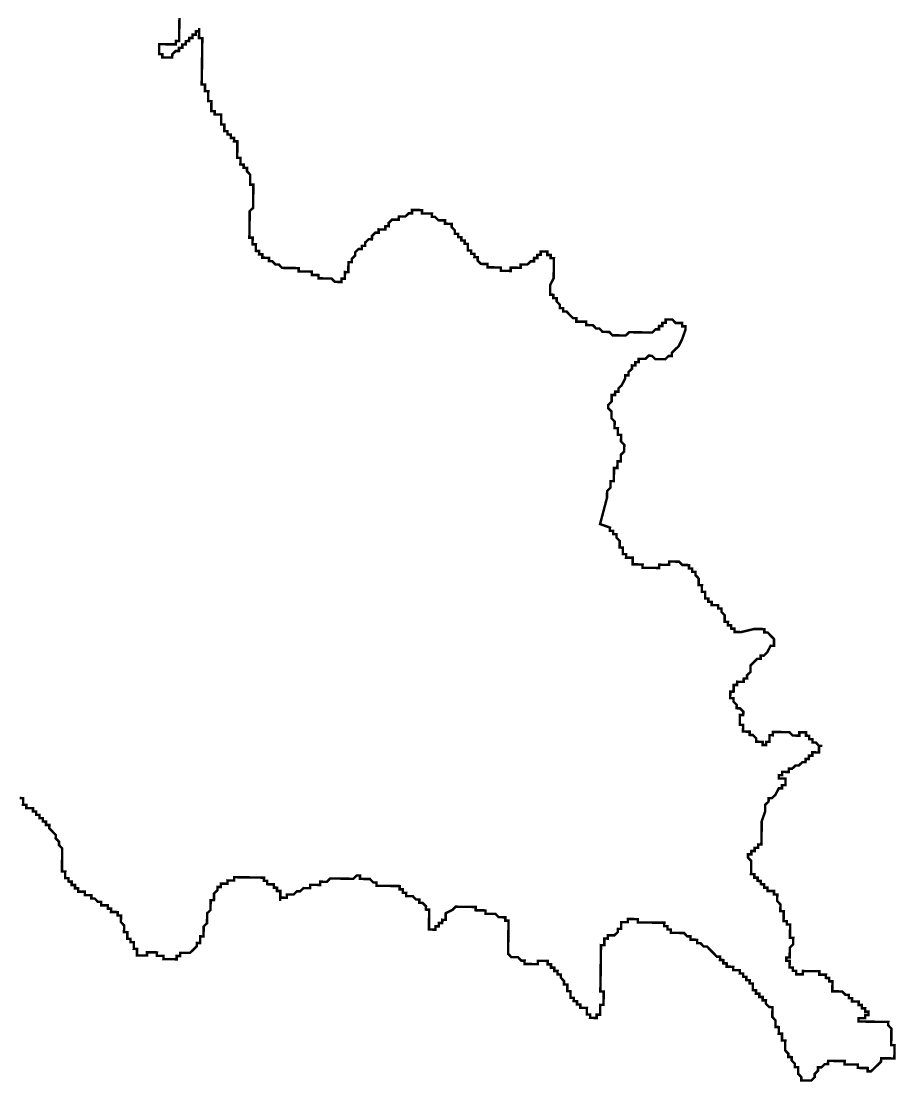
# Model space of a CAD drawing. Header units: metres. Extents: x 257673 to 289848, y 2129691 to 2228029.
# Drawn here: x 267493 to 268546, y 2167840 to 2169116 of the extents above; entities that cross this region are included whole.
import ezdxf

# ---------------------------------------------------------------- set-up
doc = ezdxf.new("R2010")
doc.units = ezdxf.units.M
doc.header["$MEASUREMENT"] = 0
doc.layers.add('HAZARDS LINE', color=1, linetype='Continuous')

msp = doc.modelspace()

# ---------------------------------------------------------------- linework, layer by layer
at = {"layer": 'HAZARDS LINE', "lineweight": 18}
msp.add_lwpolyline([(267683.6, 2169119.5, 2.98, 2.98, 0), (267683.5, 2169115.5, 2.98, 2.98, 0), (267683.5, 2169111.6, 2.98, 2.98, 0), (267683.4, 2169107.6, 2.98, 2.98, 0), (267683.3, 2169103.6, 2.98, 2.98, 0), (267683.3, 2169099.6, 2.98, 2.98, 0), (267683.2, 2169095.6, 2.98, 2.98, 0), (267683.2, 2169091.6, 2.98, 2.98, 0), (267679.2, 2169091.7, 2.98, 2.98, 0), (267679.1, 2169087.7, 2.98, 2.98, 0), (267675.2, 2169087.7, 2.98, 2.98, 0), (267671.2, 2169087.8, 2.98, 2.98, 0), (267667.2, 2169087.8, 2.98, 2.98, 0), (267663.2, 2169087.9, 2.98, 2.98, 0), (267659.2, 2169088, 2.98, 2.98, 0), (267659.2, 2169084, 2.98, 2.98, 0), (267659.1, 2169080, 2.98, 2.98, 0), (267659.1, 2169076, 2.98, 2.98, 0), (267663, 2169075.9, 2.98, 2.98, 0), (267663, 2169072, 2.98, 2.98, 0), (267667, 2169071.9, 2.98, 2.98, 0), (267671, 2169071.8, 2.98, 2.98, 0), (267674.9, 2169071.8, 2.98, 2.98, 0), (267675, 2169075.8, 2.98, 2.98, 0), (267679, 2169079.7, 2.98, 2.98, 0), (267683, 2169079.7, 2.98, 2.98, 0), (267683.1, 2169083.6, 2.98, 2.98, 0), (267687.1, 2169083.6, 2.98, 2.98, 0), (267687.1, 2169087.6, 2.98, 2.98, 0), (267691.1, 2169087.5, 2.98, 2.98, 0), (267691.2, 2169091.5, 2.98, 2.98, 0), (267695.1, 2169091.5, 2.98, 2.98, 0), (267695.2, 2169095.4, 2.98, 2.98, 0), (267699.2, 2169095.4, 2.98, 2.98, 0), (267699.2, 2169099.4, 2.98, 2.98, 0), (267703.2, 2169099.3, 2.98, 2.98, 0), (267703.3, 2169103.3, 2.98, 2.98, 0), (267707.3, 2169103.3, 2.98, 2.98, 0), (267707.3, 2169107.2, 2.98, 2.98, 0), (267707.3, 2169103.3, 2.98, 2.98, 0), (267707.2, 2169099.3, 2.98, 2.98, 0), (267707.2, 2169095.3, 2.98, 2.98, 0), (267711.1, 2169095.2, 2.98, 2.98, 0), (267711.1, 2169091.2, 2.98, 2.98, 0), (267711, 2169087.3, 2.98, 2.98, 0), (267711, 2169083.3, 2.98, 2.98, 0), (267710.9, 2169079.3, 2.98, 2.98, 0), (267710.9, 2169075.3, 2.98, 2.98, 0), (267710.8, 2169071.3, 2.98, 2.98, 0), (267710.8, 2169067.3, 2.98, 2.98, 0), (267710.7, 2169063.3, 2.98, 2.98, 0), (267710.7, 2169059.4, 2.98, 2.98, 0), (267710.6, 2169055.4, 2.98, 2.98, 0), (267710.6, 2169051.4, 2.98, 2.98, 0), (267710.5, 2169047.4, 2.98, 2.98, 0), (267710.4, 2169043.4, 2.98, 2.98, 0), (267710.4, 2169039.4, 2.98, 2.98, 0), (267714.4, 2169039.4, 2.98, 2.98, 0), (267714.3, 2169035.4, 2.98, 2.98, 0), (267714.3, 2169031.4, 2.98, 2.98, 0), (267718.3, 2169031.3, 2.98, 2.98, 0), (267718.2, 2169027.3, 2.98, 2.98, 0), (267718.1, 2169023.4, 2.98, 2.98, 0), (267718.1, 2169019.4, 2.98, 2.98, 0), (267722.1, 2169019.3, 2.98, 2.98, 0), (267722, 2169015.3, 2.98, 2.98, 0), (267722, 2169011.3, 2.98, 2.98, 0), (267721.9, 2169007.4, 2.98, 2.98, 0), (267725.9, 2169007.3, 2.98, 2.98, 0), (267725.9, 2169003.3, 2.98, 2.98, 0), (267729.8, 2169003.3, 2.98, 2.98, 0), (267733.8, 2169003.2, 2.98, 2.98, 0), (267733.8, 2168999.2, 2.98, 2.98, 0), (267733.7, 2168995.2, 2.98, 2.98, 0), (267733.7, 2168991.3, 2.98, 2.98, 0), (267737.7, 2168991.2, 2.98, 2.98, 0), (267737.6, 2168987.2, 2.98, 2.98, 0), (267737.5, 2168983.2, 2.98, 2.98, 0), (267741.5, 2168983.2, 2.98, 2.98, 0), (267741.5, 2168979.2, 2.98, 2.98, 0), (267745.5, 2168979.1, 2.98, 2.98, 0), (267745.4, 2168975.1, 2.98, 2.98, 0), (267749.4, 2168975.1, 2.98, 2.98, 0), (267749.3, 2168971.1, 2.98, 2.98, 0), (267753.3, 2168971.1, 2.98, 2.98, 0), (267753.3, 2168967.1, 2.98, 2.98, 0), (267753.2, 2168963.1, 2.98, 2.98, 0), (267753.2, 2168959.1, 2.98, 2.98, 0), (267753.1, 2168955.1, 2.98, 2.98, 0), (267753.1, 2168951.1, 2.98, 2.98, 0), (267757, 2168951.1, 2.98, 2.98, 0), (267757, 2168947.1, 2.98, 2.98, 0), (267756.9, 2168943.1, 2.98, 2.98, 0), (267760.9, 2168943, 2.98, 2.98, 0), (267760.9, 2168939.1, 2.98, 2.98, 0), (267764.9, 2168939, 2.98, 2.98, 0), (267764.8, 2168935, 2.98, 2.98, 0), (267768.7, 2168931, 2.98, 2.98, 0), (267768.7, 2168927, 2.98, 2.98, 0), (267768.6, 2168923, 2.98, 2.98, 0), (267768.6, 2168919, 2.98, 2.98, 0), (267772.6, 2168919, 2.98, 2.98, 0), (267772.5, 2168915, 2.98, 2.98, 0), (267772.5, 2168911, 2.98, 2.98, 0), (267772.4, 2168907, 2.98, 2.98, 0), (267772.3, 2168899, 2.98, 2.98, 0), (267772.2, 2168895, 2.98, 2.98, 0), (267772.2, 2168891, 2.98, 2.98, 0), (267768.1, 2168887.1, 2.98, 2.98, 0), (267768.1, 2168883.1, 2.98, 2.98, 0), (267768, 2168879.1, 2.98, 2.98, 0), (267768, 2168875.2, 2.98, 2.98, 0), (267767.9, 2168871.2, 2.98, 2.98, 0), (267767.9, 2168867.2, 2.98, 2.98, 0), (267767.8, 2168863.2, 2.98, 2.98, 0), (267767.8, 2168859.2, 2.98, 2.98, 0), (267767.7, 2168855.2, 2.98, 2.98, 0), (267771.7, 2168855.2, 2.98, 2.98, 0), (267771.6, 2168851.2, 2.98, 2.98, 0), (267771.6, 2168847.2, 2.98, 2.98, 0), (267775.6, 2168847.1, 2.98, 2.98, 0), (267775.5, 2168843.2, 2.98, 2.98, 0), (267775.5, 2168839.2, 2.98, 2.98, 0), (267779.5, 2168839.1, 2.98, 2.98, 0), (267779.4, 2168835.1, 2.98, 2.98, 0), (267783.4, 2168835.1, 2.98, 2.98, 0), (267783.3, 2168831.1, 2.98, 2.98, 0), (267787.3, 2168831, 2.98, 2.98, 0), (267791.3, 2168831, 2.98, 2.98, 0), (267791.3, 2168827, 2.98, 2.98, 0), (267795.2, 2168826.9, 2.98, 2.98, 0), (267799.2, 2168822.9, 2.98, 2.98, 0), (267803.2, 2168822.8, 2.98, 2.98, 0), (267807.1, 2168818.8, 2.98, 2.98, 0), (267811.1, 2168818.7, 2.98, 2.98, 0), (267815.1, 2168818.7, 2.98, 2.98, 0), (267819.1, 2168818.6, 2.98, 2.98, 0), (267823, 2168818.6, 2.98, 2.98, 0), (267827, 2168818.5, 2.98, 2.98, 0), (267827, 2168814.5, 2.98, 2.98, 0), (267831, 2168814.5, 2.98, 2.98, 0), (267834.9, 2168814.4, 2.98, 2.98, 0), (267838.9, 2168814.4, 2.98, 2.98, 0), (267842.9, 2168814.3, 2.98, 2.98, 0), (267842.9, 2168810.3, 2.98, 2.98, 0), (267846.9, 2168810.3, 2.98, 2.98, 0), (267850.8, 2168810.2, 2.98, 2.98, 0), (267850.8, 2168806.3, 2.98, 2.98, 0), (267854.8, 2168806.2, 2.98, 2.98, 0), (267858.8, 2168806.1, 2.98, 2.98, 0), (267862.7, 2168806.1, 2.98, 2.98, 0), (267866.7, 2168806, 2.98, 2.98, 0), (267870.7, 2168802, 2.98, 2.98, 0), (267874.6, 2168801.9, 2.98, 2.98, 0), (267878.6, 2168801.9, 2.98, 2.98, 0), (267878.7, 2168805.9, 2.98, 2.98, 0), (267882.7, 2168805.8, 2.98, 2.98, 0), (267882.7, 2168809.8, 2.98, 2.98, 0), (267882.8, 2168813.8, 2.98, 2.98, 0), (267886.8, 2168813.7, 2.98, 2.98, 0), (267886.8, 2168817.7, 2.98, 2.98, 0), (267886.9, 2168821.7, 2.98, 2.98, 0), (267886.9, 2168825.7, 2.98, 2.98, 0), (267890.9, 2168825.7, 2.98, 2.98, 0), (267891, 2168829.6, 2.98, 2.98, 0), (267895, 2168833.6, 2.98, 2.98, 0), (267895.1, 2168837.6, 2.98, 2.98, 0), (267899.1, 2168841.5, 2.98, 2.98, 0), (267903.1, 2168841.4, 2.98, 2.98, 0), (267903.1, 2168845.4, 2.98, 2.98, 0), (267907.1, 2168845.4, 2.98, 2.98, 0), (267907.2, 2168849.4, 2.98, 2.98, 0), (267911.2, 2168853.3, 2.98, 2.98, 0), (267915.2, 2168853.2, 2.98, 2.98, 0), (267915.3, 2168857.2, 2.98, 2.98, 0), (267919.3, 2168861.2, 2.98, 2.98, 0), (267923.3, 2168861.1, 2.98, 2.98, 0), (267923.3, 2168865.1, 2.98, 2.98, 0), (267927.3, 2168865, 2.98, 2.98, 0), (267931.3, 2168865, 2.98, 2.98, 0), (267931.4, 2168869, 2.98, 2.98, 0), (267935.3, 2168868.9, 2.98, 2.98, 0), (267935.4, 2168872.9, 2.98, 2.98, 0), (267939.4, 2168876.8, 2.98, 2.98, 0), (267943.4, 2168876.8, 2.98, 2.98, 0), (267947.4, 2168876.7, 2.98, 2.98, 0), (267947.5, 2168880.7, 2.98, 2.98, 0), (267951.5, 2168880.7, 2.98, 2.98, 0), (267955.4, 2168880.6, 2.98, 2.98, 0), (267959.5, 2168884.5, 2.98, 2.98, 0), (267963.5, 2168884.5, 2.98, 2.98, 0), (267963.5, 2168888.5, 2.98, 2.98, 0), (267967.5, 2168888.4, 2.98, 2.98, 0), (267971.5, 2168888.4, 2.98, 2.98, 0), (267975.5, 2168888.3, 2.98, 2.98, 0), (267975.4, 2168884.3, 2.98, 2.98, 0), (267979.4, 2168884.3, 2.98, 2.98, 0), (267983.4, 2168884.2, 2.98, 2.98, 0), (267987.4, 2168884.2, 2.98, 2.98, 0), (267987.3, 2168880.2, 2.98, 2.98, 0), (267991.3, 2168880.1, 2.98, 2.98, 0), (267995.2, 2168876.1, 2.98, 2.98, 0), (267999.2, 2168876, 2.98, 2.98, 0), (268003.2, 2168876, 2.98, 2.98, 0), (268003.2, 2168872, 2.98, 2.98, 0), (268007.2, 2168871.9, 2.98, 2.98, 0), (268011.1, 2168871.9, 2.98, 2.98, 0), (268011.1, 2168867.9, 2.98, 2.98, 0), (268015, 2168863.9, 2.98, 2.98, 0), (268015, 2168859.9, 2.98, 2.98, 0), (268019, 2168859.8, 2.98, 2.98, 0), (268018.9, 2168855.8, 2.98, 2.98, 0), (268022.9, 2168855.8, 2.98, 2.98, 0), (268022.8, 2168851.8, 2.98, 2.98, 0), (268026.8, 2168851.7, 2.98, 2.98, 0), (268026.8, 2168847.7, 2.98, 2.98, 0), (268030.7, 2168847.7, 2.98, 2.98, 0), (268030.7, 2168843.7, 2.98, 2.98, 0), (268030.6, 2168839.7, 2.98, 2.98, 0), (268034.6, 2168839.7, 2.98, 2.98, 0), (268034.6, 2168835.7, 2.98, 2.98, 0), (268038.6, 2168835.6, 2.98, 2.98, 0), (268038.5, 2168831.6, 2.98, 2.98, 0), (268042.5, 2168831.6, 2.98, 2.98, 0), (268042.4, 2168827.6, 2.98, 2.98, 0), (268046.4, 2168823.6, 2.98, 2.98, 0), (268050.4, 2168823.5, 2.98, 2.98, 0), (268054.3, 2168823.5, 2.98, 2.98, 0), (268054.3, 2168819.5, 2.98, 2.98, 0), (268058.3, 2168819.4, 2.98, 2.98, 0), (268062.3, 2168819.4, 2.98, 2.98, 0), (268066.2, 2168819.3, 2.98, 2.98, 0), (268070.2, 2168819.3, 2.98, 2.98, 0), (268070.2, 2168815.3, 2.98, 2.98, 0), (268074.2, 2168815.2, 2.98, 2.98, 0), (268078.2, 2168815.2, 2.98, 2.98, 0), (268082.1, 2168815.1, 2.98, 2.98, 0), (268082.2, 2168819.1, 2.98, 2.98, 0), (268086.2, 2168819, 2.98, 2.98, 0), (268090.2, 2168819, 2.98, 2.98, 0), (268094.2, 2168818.9, 2.98, 2.98, 0), (268094.2, 2168822.9, 2.98, 2.98, 0), (268098.2, 2168822.9, 2.98, 2.98, 0), (268102.2, 2168822.8, 2.98, 2.98, 0), (268106.2, 2168826.7, 2.98, 2.98, 0), (268110.2, 2168826.7, 2.98, 2.98, 0), (268110.3, 2168830.7, 2.98, 2.98, 0), (268114.2, 2168830.6, 2.98, 2.98, 0), (268114.3, 2168834.6, 2.98, 2.98, 0), (268118.3, 2168834.6, 2.98, 2.98, 0), (268118.3, 2168838.5, 2.98, 2.98, 0), (268122.3, 2168838.5, 2.98, 2.98, 0), (268126.3, 2168838.4, 2.98, 2.98, 0), (268126.3, 2168834.4, 2.98, 2.98, 0), (268130.2, 2168834.4, 2.98, 2.98, 0), (268130.2, 2168830.4, 2.98, 2.98, 0), (268134.2, 2168830.4, 2.98, 2.98, 0), (268134.1, 2168826.4, 2.98, 2.98, 0), (268134.1, 2168822.4, 2.98, 2.98, 0), (268134, 2168818.4, 2.98, 2.98, 0), (268134, 2168814.4, 2.98, 2.98, 0), (268133.9, 2168810.4, 2.98, 2.98, 0), (268133.9, 2168806.4, 2.98, 2.98, 0), (268129.8, 2168798.5, 2.98, 2.98, 0), (268129.7, 2168794.5, 2.98, 2.98, 0), (268129.7, 2168790.5, 2.98, 2.98, 0), (268129.6, 2168786.6, 2.98, 2.98, 0), (268133.6, 2168786.5, 2.98, 2.98, 0), (268133.5, 2168782.5, 2.98, 2.98, 0), (268137.5, 2168782.5, 2.98, 2.98, 0), (268137.5, 2168778.5, 2.98, 2.98, 0), (268141.4, 2168774.4, 2.98, 2.98, 0), (268141.3, 2168770.4, 2.98, 2.98, 0), (268145.3, 2168770.4, 2.98, 2.98, 0), (268145.3, 2168766.4, 2.98, 2.98, 0), (268149.3, 2168766.4, 2.98, 2.98, 0), (268153.2, 2168762.3, 2.98, 2.98, 0), (268157.1, 2168758.3, 2.98, 2.98, 0), (268161.1, 2168758.2, 2.98, 2.98, 0), (268161.1, 2168754.2, 2.98, 2.98, 0), (268165, 2168754.2, 2.98, 2.98, 0), (268169, 2168754.1, 2.98, 2.98, 0), (268173, 2168754.1, 2.98, 2.98, 0), (268173, 2168750.1, 2.98, 2.98, 0), (268177, 2168750, 2.98, 2.98, 0), (268180.9, 2168750, 2.98, 2.98, 0), (268184.9, 2168745.9, 2.98, 2.98, 0), (268188.9, 2168745.9, 2.98, 2.98, 0), (268192.8, 2168741.8, 2.98, 2.98, 0), (268196.8, 2168741.8, 2.98, 2.98, 0), (268200.8, 2168741.7, 2.98, 2.98, 0), (268204.7, 2168737.7, 2.98, 2.98, 0), (268208.7, 2168737.6, 2.98, 2.98, 0), (268212.7, 2168737.6, 2.98, 2.98, 0), (268216.7, 2168737.5, 2.98, 2.98, 0), (268220.6, 2168737.5, 2.98, 2.98, 0), (268224.7, 2168741.4, 2.98, 2.98, 0), (268228.7, 2168741.4, 2.98, 2.98, 0), (268232.6, 2168741.3, 2.98, 2.98, 0), (268236.6, 2168741.3, 2.98, 2.98, 0), (268240.6, 2168741.2, 2.98, 2.98, 0), (268244.6, 2168741.1, 2.98, 2.98, 0), (268248.6, 2168741.1, 2.98, 2.98, 0), (268252.6, 2168741, 2.98, 2.98, 0), (268256.6, 2168745, 2.98, 2.98, 0), (268260.6, 2168744.9, 2.98, 2.98, 0), (268260.7, 2168748.9, 2.98, 2.98, 0), (268264.6, 2168748.9, 2.98, 2.98, 0), (268264.7, 2168752.8, 2.98, 2.98, 0), (268268.7, 2168752.8, 2.98, 2.98, 0), (268268.7, 2168756.8, 2.98, 2.98, 0), (268272.7, 2168756.7, 2.98, 2.98, 0), (268276.7, 2168756.7, 2.98, 2.98, 0), (268280.6, 2168752.6, 2.98, 2.98, 0), (268284.6, 2168752.6, 2.98, 2.98, 0), (268288.6, 2168752.5, 2.98, 2.98, 0), (268288.6, 2168748.5, 2.98, 2.98, 0), (268292.5, 2168748.5, 2.98, 2.98, 0), (268292.5, 2168744.5, 2.98, 2.98, 0), (268288.3, 2168732.6, 2.98, 2.98, 0), (268284.3, 2168724.7, 2.98, 2.98, 0), (268280.2, 2168720.7, 2.98, 2.98, 0), (268276.2, 2168716.8, 2.98, 2.98, 0), (268276.1, 2168712.8, 2.98, 2.98, 0), (268272.1, 2168712.9, 2.98, 2.98, 0), (268268.1, 2168708.9, 2.98, 2.98, 0), (268264.1, 2168709, 2.98, 2.98, 0), (268260.1, 2168709, 2.98, 2.98, 0), (268256.1, 2168709.1, 2.98, 2.98, 0), (268252.2, 2168713.1, 2.98, 2.98, 0), (268248.2, 2168713.2, 2.98, 2.98, 0), (268244.2, 2168709.3, 2.98, 2.98, 0), (268240.2, 2168709.3, 2.98, 2.98, 0), (268236.2, 2168709.4, 2.98, 2.98, 0), (268236.2, 2168705.4, 2.98, 2.98, 0), (268232.2, 2168705.4, 2.98, 2.98, 0), (268232.1, 2168701.4, 2.98, 2.98, 0), (268228.1, 2168701.5, 2.98, 2.98, 0), (268228.1, 2168697.5, 2.98, 2.98, 0), (268224, 2168693.6, 2.98, 2.98, 0), (268224, 2168689.6, 2.98, 2.98, 0), (268220, 2168689.6, 2.98, 2.98, 0), (268219.9, 2168685.7, 2.98, 2.98, 0), (268215.8, 2168677.7, 2.98, 2.98, 0), (268211.8, 2168673.8, 2.98, 2.98, 0), (268211.8, 2168669.8, 2.98, 2.98, 0), (268207.8, 2168669.9, 2.98, 2.98, 0), (268207.7, 2168665.9, 2.98, 2.98, 0), (268203.7, 2168665.9, 2.98, 2.98, 0), (268203.7, 2168661.9, 2.98, 2.98, 0), (268203.6, 2168658, 2.98, 2.98, 0), (268199.6, 2168654, 2.98, 2.98, 0), (268199.5, 2168650, 2.98, 2.98, 0), (268203.5, 2168646, 2.98, 2.98, 0), (268203.4, 2168642, 2.98, 2.98, 0), (268203.4, 2168638, 2.98, 2.98, 0), (268207.3, 2168634, 2.98, 2.98, 0), (268207.2, 2168630, 2.98, 2.98, 0), (268207.2, 2168626, 2.98, 2.98, 0), (268211.2, 2168626, 2.98, 2.98, 0), (268211.1, 2168622, 2.98, 2.98, 0), (268211.1, 2168618, 2.98, 2.98, 0), (268215, 2168617.9, 2.98, 2.98, 0), (268215, 2168613.9, 2.98, 2.98, 0), (268214.9, 2168610, 2.98, 2.98, 0), (268218.9, 2168605.9, 2.98, 2.98, 0), (268218.8, 2168601.9, 2.98, 2.98, 0), (268218.8, 2168597.9, 2.98, 2.98, 0), (268214.7, 2168594, 2.98, 2.98, 0), (268214.7, 2168590, 2.98, 2.98, 0), (268214.6, 2168586, 2.98, 2.98, 0), (268210.6, 2168586.1, 2.98, 2.98, 0), (268210.6, 2168582.1, 2.98, 2.98, 0), (268210.5, 2168578.1, 2.98, 2.98, 0), (268206.5, 2168578.2, 2.98, 2.98, 0), (268206.5, 2168574.2, 2.98, 2.98, 0), (268206.4, 2168570.2, 2.98, 2.98, 0), (268206.3, 2168562.2, 2.98, 2.98, 0), (268202.3, 2168562.3, 2.98, 2.98, 0), (268202.3, 2168558.3, 2.98, 2.98, 0), (268202.2, 2168554.3, 2.98, 2.98, 0), (268198.2, 2168550.4, 2.98, 2.98, 0), (268198.1, 2168546.4, 2.98, 2.98, 0), (268198.1, 2168542.4, 2.98, 2.98, 0), (268189.7, 2168510.6, 2.98, 2.98, 0), (268201.6, 2168506.5, 2.98, 2.98, 0), (268201.5, 2168502.5, 2.98, 2.98, 0), (268205.5, 2168502.4, 2.98, 2.98, 0), (268205.5, 2168498.4, 2.98, 2.98, 0), (268209.4, 2168498.4, 2.98, 2.98, 0), (268209.4, 2168494.4, 2.98, 2.98, 0), (268213.3, 2168490.4, 2.98, 2.98, 0), (268213.3, 2168486.4, 2.98, 2.98, 0), (268213.2, 2168482.4, 2.98, 2.98, 0), (268217.2, 2168482.3, 2.98, 2.98, 0), (268217.2, 2168478.3, 2.98, 2.98, 0), (268217.1, 2168474.4, 2.98, 2.98, 0), (268221.1, 2168474.3, 2.98, 2.98, 0), (268221, 2168470.3, 2.98, 2.98, 0), (268225, 2168470.3, 2.98, 2.98, 0), (268229, 2168470.2, 2.98, 2.98, 0), (268229, 2168466.2, 2.98, 2.98, 0), (268228.9, 2168462.2, 2.98, 2.98, 0), (268232.9, 2168462.2, 2.98, 2.98, 0), (268236.9, 2168462.1, 2.98, 2.98, 0), (268240.9, 2168462.1, 2.98, 2.98, 0), (268240.8, 2168458.1, 2.98, 2.98, 0), (268244.8, 2168458, 2.98, 2.98, 0), (268248.8, 2168458, 2.98, 2.98, 0), (268256.7, 2168457.9, 2.98, 2.98, 0), (268260.7, 2168457.8, 2.98, 2.98, 0), (268260.8, 2168461.8, 2.98, 2.98, 0), (268264.8, 2168461.7, 2.98, 2.98, 0), (268268.8, 2168461.7, 2.98, 2.98, 0), (268272.7, 2168461.6, 2.98, 2.98, 0), (268272.8, 2168465.6, 2.98, 2.98, 0), (268276.8, 2168465.6, 2.98, 2.98, 0), (268280.8, 2168465.5, 2.98, 2.98, 0), (268284.8, 2168465.5, 2.98, 2.98, 0), (268288.7, 2168461.4, 2.98, 2.98, 0), (268292.7, 2168461.4, 2.98, 2.98, 0), (268296.7, 2168461.3, 2.98, 2.98, 0), (268296.6, 2168457.3, 2.98, 2.98, 0), (268300.6, 2168457.3, 2.98, 2.98, 0), (268300.5, 2168453.3, 2.98, 2.98, 0), (268304.5, 2168453.2, 2.98, 2.98, 0), (268304.5, 2168449.3, 2.98, 2.98, 0), (268308.4, 2168445.2, 2.98, 2.98, 0), (268308.4, 2168441.2, 2.98, 2.98, 0), (268308.3, 2168437.2, 2.98, 2.98, 0), (268312.3, 2168437.2, 2.98, 2.98, 0), (268312.2, 2168433.2, 2.98, 2.98, 0), (268312.2, 2168429.2, 2.98, 2.98, 0), (268316.2, 2168429.2, 2.98, 2.98, 0), (268316.1, 2168425.2, 2.98, 2.98, 0), (268316.1, 2168421.2, 2.98, 2.98, 0), (268320, 2168421.1, 2.98, 2.98, 0), (268320, 2168417.1, 2.98, 2.98, 0), (268324, 2168417.1, 2.98, 2.98, 0), (268323.9, 2168413.1, 2.98, 2.98, 0), (268327.9, 2168413, 2.98, 2.98, 0), (268331.9, 2168413, 2.98, 2.98, 0), (268331.8, 2168409, 2.98, 2.98, 0), (268335.8, 2168409, 2.98, 2.98, 0), (268335.8, 2168405, 2.98, 2.98, 0), (268339.7, 2168400.9, 2.98, 2.98, 0), (268339.7, 2168396.9, 2.98, 2.98, 0), (268339.6, 2168393, 2.98, 2.98, 0), (268343.6, 2168392.9, 2.98, 2.98, 0), (268343.5, 2168388.9, 2.98, 2.98, 0), (268347.5, 2168388.9, 2.98, 2.98, 0), (268347.5, 2168384.9, 2.98, 2.98, 0), (268351.4, 2168384.8, 2.98, 2.98, 0), (268351.4, 2168380.8, 2.98, 2.98, 0), (268355.4, 2168380.8, 2.98, 2.98, 0), (268359.4, 2168380.7, 2.98, 2.98, 0), (268375.4, 2168384.5, 2.98, 2.98, 0), (268383.3, 2168384.4, 2.98, 2.98, 0), (268387.3, 2168384.3, 2.98, 2.98, 0), (268387.3, 2168380.4, 2.98, 2.98, 0), (268391.3, 2168380.3, 2.98, 2.98, 0), (268399.1, 2168372.2, 2.98, 2.98, 0), (268399, 2168364.2, 2.98, 2.98, 0), (268395, 2168364.3, 2.98, 2.98, 0), (268390.9, 2168356.4, 2.98, 2.98, 0), (268386.9, 2168352.4, 2.98, 2.98, 0), (268382.9, 2168352.5, 2.98, 2.98, 0), (268382.9, 2168348.5, 2.98, 2.98, 0), (268378.9, 2168348.6, 2.98, 2.98, 0), (268374.8, 2168344.6, 2.98, 2.98, 0), (268370.8, 2168340.7, 2.98, 2.98, 0), (268370.7, 2168336.7, 2.98, 2.98, 0), (268370.7, 2168332.7, 2.98, 2.98, 0), (268366.6, 2168328.8, 2.98, 2.98, 0), (268366.6, 2168324.8, 2.98, 2.98, 0), (268362.6, 2168324.9, 2.98, 2.98, 0), (268362.5, 2168320.9, 2.98, 2.98, 0), (268358.6, 2168320.9, 2.98, 2.98, 0), (268354.6, 2168321, 2.98, 2.98, 0), (268354.5, 2168317, 2.98, 2.98, 0), (268350.5, 2168317, 2.98, 2.98, 0), (268350.5, 2168313.1, 2.98, 2.98, 0), (268350.4, 2168309.1, 2.98, 2.98, 0), (268346.4, 2168309.1, 2.98, 2.98, 0), (268346.4, 2168305.1, 2.98, 2.98, 0), (268346.3, 2168301.2, 2.98, 2.98, 0), (268350.3, 2168301.1, 2.98, 2.98, 0), (268350.3, 2168297.1, 2.98, 2.98, 0), (268354.2, 2168293.1, 2.98, 2.98, 0), (268354.1, 2168289.1, 2.98, 2.98, 0), (268358.1, 2168289, 2.98, 2.98, 0), (268362.1, 2168285, 2.98, 2.98, 0), (268362, 2168281, 2.98, 2.98, 0), (268358, 2168281.1, 2.98, 2.98, 0), (268358, 2168277.1, 2.98, 2.98, 0), (268357.9, 2168273.1, 2.98, 2.98, 0), (268357.9, 2168269.1, 2.98, 2.98, 0), (268361.9, 2168269, 2.98, 2.98, 0), (268361.8, 2168265.1, 2.98, 2.98, 0), (268361.7, 2168261.1, 2.98, 2.98, 0), (268365.7, 2168261, 2.98, 2.98, 0), (268369.7, 2168261, 2.98, 2.98, 0), (268369.7, 2168257, 2.98, 2.98, 0), (268373.6, 2168256.9, 2.98, 2.98, 0), (268377.6, 2168252.9, 2.98, 2.98, 0), (268377.5, 2168248.9, 2.98, 2.98, 0), (268381.5, 2168248.8, 2.98, 2.98, 0), (268385.5, 2168248.8, 2.98, 2.98, 0), (268385.4, 2168244.8, 2.98, 2.98, 0), (268389.4, 2168244.7, 2.98, 2.98, 0), (268389.5, 2168248.7, 2.98, 2.98, 0), (268393.5, 2168248.7, 2.98, 2.98, 0), (268393.5, 2168252.7, 2.98, 2.98, 0), (268393.6, 2168256.7, 2.98, 2.98, 0), (268397.6, 2168256.6, 2.98, 2.98, 0), (268397.6, 2168260.6, 2.98, 2.98, 0), (268401.6, 2168260.5, 2.98, 2.98, 0), (268405.6, 2168260.5, 2.98, 2.98, 0), (268409.6, 2168260.4, 2.98, 2.98, 0), (268413.6, 2168260.4, 2.98, 2.98, 0), (268417.6, 2168260.3, 2.98, 2.98, 0), (268421.5, 2168256.3, 2.98, 2.98, 0), (268425.5, 2168256.2, 2.98, 2.98, 0), (268429.5, 2168256.2, 2.98, 2.98, 0), (268429.5, 2168260.2, 2.98, 2.98, 0), (268433.5, 2168260.1, 2.98, 2.98, 0), (268437.5, 2168260.1, 2.98, 2.98, 0), (268437.4, 2168256.1, 2.98, 2.98, 0), (268441.4, 2168256, 2.98, 2.98, 0), (268441.4, 2168252, 2.98, 2.98, 0), (268445.3, 2168252, 2.98, 2.98, 0), (268445.3, 2168248, 2.98, 2.98, 0), (268449.3, 2168247.9, 2.98, 2.98, 0), (268453.2, 2168243.9, 2.98, 2.98, 0), (268457.2, 2168243.8, 2.98, 2.98, 0), (268453.2, 2168243.9, 2.98, 2.98, 0), (268453.2, 2168239.9, 2.98, 2.98, 0), (268453.1, 2168235.9, 2.98, 2.98, 0), (268449.1, 2168236, 2.98, 2.98, 0), (268445.1, 2168236, 2.98, 2.98, 0), (268445.1, 2168232, 2.98, 2.98, 0), (268441.1, 2168232.1, 2.98, 2.98, 0), (268441, 2168228.1, 2.98, 2.98, 0), (268437.1, 2168228.2, 2.98, 2.98, 0), (268437, 2168224.2, 2.98, 2.98, 0), (268433, 2168224.2, 2.98, 2.98, 0), (268429, 2168220.3, 2.98, 2.98, 0), (268425, 2168220.3, 2.98, 2.98, 0), (268420.9, 2168216.4, 2.98, 2.98, 0), (268417, 2168216.5, 2.98, 2.98, 0), (268416.9, 2168212.5, 2.98, 2.98, 0), (268412.9, 2168212.5, 2.98, 2.98, 0), (268408.9, 2168212.6, 2.98, 2.98, 0), (268408.9, 2168208.6, 2.98, 2.98, 0), (268404.9, 2168208.7, 2.98, 2.98, 0), (268404.8, 2168204.7, 2.98, 2.98, 0), (268408.8, 2168204.6, 2.98, 2.98, 0), (268412.8, 2168204.6, 2.98, 2.98, 0), (268412.8, 2168200.6, 2.98, 2.98, 0), (268412.7, 2168196.6, 2.98, 2.98, 0), (268408.7, 2168196.6, 2.98, 2.98, 0), (268408.7, 2168192.7, 2.98, 2.98, 0), (268404.7, 2168192.7, 2.98, 2.98, 0), (268400.6, 2168184.8, 2.98, 2.98, 0), (268396.5, 2168180.9, 2.98, 2.98, 0), (268392.6, 2168180.9, 2.98, 2.98, 0), (268392.5, 2168176.9, 2.98, 2.98, 0), (268388.5, 2168173, 2.98, 2.98, 0), (268388.4, 2168169, 2.98, 2.98, 0), (268388.4, 2168165, 2.98, 2.98, 0), (268384.2, 2168153.1, 2.98, 2.98, 0), (268384.1, 2168145.1, 2.98, 2.98, 0), (268384.1, 2168141.1, 2.98, 2.98, 0), (268384, 2168137.2, 2.98, 2.98, 0), (268383.9, 2168133.2, 2.98, 2.98, 0), (268383.9, 2168129.2, 2.98, 2.98, 0), (268383.8, 2168125.2, 2.98, 2.98, 0), (268379.9, 2168125.3, 2.98, 2.98, 0), (268379.8, 2168121.3, 2.98, 2.98, 0), (268375.8, 2168121.3, 2.98, 2.98, 0), (268375.8, 2168117.3, 2.98, 2.98, 0), (268371.8, 2168117.4, 2.98, 2.98, 0), (268371.7, 2168113.4, 2.98, 2.98, 0), (268367.7, 2168113.5, 2.98, 2.98, 0), (268367.7, 2168109.5, 2.98, 2.98, 0), (268371.6, 2168105.4, 2.98, 2.98, 0), (268371.6, 2168101.4, 2.98, 2.98, 0), (268371.5, 2168097.4, 2.98, 2.98, 0), (268371.5, 2168093.5, 2.98, 2.98, 0), (268371.4, 2168089.5, 2.98, 2.98, 0), (268375.4, 2168089.4, 2.98, 2.98, 0), (268375.3, 2168085.4, 2.98, 2.98, 0), (268379.3, 2168085.4, 2.98, 2.98, 0), (268379.3, 2168081.4, 2.98, 2.98, 0), (268383.2, 2168081.3, 2.98, 2.98, 0), (268383.2, 2168077.4, 2.98, 2.98, 0), (268387.2, 2168077.3, 2.98, 2.98, 0), (268387.1, 2168073.3, 2.98, 2.98, 0), (268391.1, 2168073.3, 2.98, 2.98, 0), (268391.1, 2168069.3, 2.98, 2.98, 0), (268395, 2168069.2, 2.98, 2.98, 0), (268399, 2168069.2, 2.98, 2.98, 0), (268399, 2168065.2, 2.98, 2.98, 0), (268403, 2168065.1, 2.98, 2.98, 0), (268402.9, 2168061.1, 2.98, 2.98, 0), (268402.9, 2168057.2, 2.98, 2.98, 0), (268406.8, 2168053.1, 2.98, 2.98, 0), (268406.7, 2168049.1, 2.98, 2.98, 0), (268406.7, 2168045.1, 2.98, 2.98, 0), (268410.7, 2168045.1, 2.98, 2.98, 0), (268410.6, 2168041.1, 2.98, 2.98, 0), (268410.6, 2168037.1, 2.98, 2.98, 0), (268410.5, 2168033.1, 2.98, 2.98, 0), (268414.5, 2168033.1, 2.98, 2.98, 0), (268414.4, 2168029.1, 2.98, 2.98, 0), (268418.4, 2168029, 2.98, 2.98, 0), (268418.4, 2168025, 2.98, 2.98, 0), (268418.3, 2168021.1, 2.98, 2.98, 0), (268418.3, 2168017.1, 2.98, 2.98, 0), (268418.2, 2168013.1, 2.98, 2.98, 0), (268422.2, 2168013, 2.98, 2.98, 0), (268422.1, 2168009, 2.98, 2.98, 0), (268422.1, 2168005.1, 2.98, 2.98, 0), (268418.1, 2168001.1, 2.98, 2.98, 0), (268418, 2167997.1, 2.98, 2.98, 0), (268417.9, 2167993.2, 2.98, 2.98, 0), (268417.9, 2167989.2, 2.98, 2.98, 0), (268413.9, 2167989.2, 2.98, 2.98, 0), (268413.9, 2167985.2, 2.98, 2.98, 0), (268417.8, 2167985.2, 2.98, 2.98, 0), (268417.8, 2167981.2, 2.98, 2.98, 0), (268417.7, 2167977.2, 2.98, 2.98, 0), (268421.7, 2167977.1, 2.98, 2.98, 0), (268421.7, 2167973.2, 2.98, 2.98, 0), (268425.6, 2167973.1, 2.98, 2.98, 0), (268425.6, 2167969.1, 2.98, 2.98, 0), (268429.6, 2167969.1, 2.98, 2.98, 0), (268433.6, 2167969, 2.98, 2.98, 0), (268433.6, 2167973, 2.98, 2.98, 0), (268437.6, 2167972.9, 2.98, 2.98, 0), (268441.6, 2167972.9, 2.98, 2.98, 0), (268445.6, 2167972.8, 2.98, 2.98, 0), (268449.6, 2167972.8, 2.98, 2.98, 0), (268453.6, 2167972.7, 2.98, 2.98, 0), (268453.5, 2167968.7, 2.98, 2.98, 0), (268457.5, 2167968.7, 2.98, 2.98, 0), (268461.5, 2167968.6, 2.98, 2.98, 0), (268461.4, 2167964.7, 2.98, 2.98, 0), (268465.4, 2167964.6, 2.98, 2.98, 0), (268465.4, 2167960.6, 2.98, 2.98, 0), (268469.3, 2167960.6, 2.98, 2.98, 0), (268469.3, 2167956.6, 2.98, 2.98, 0), (268469.2, 2167952.6, 2.98, 2.98, 0), (268469.2, 2167948.6, 2.98, 2.98, 0), (268473.2, 2167948.5, 2.98, 2.98, 0), (268477.1, 2167948.5, 2.98, 2.98, 0), (268481.1, 2167948.4, 2.98, 2.98, 0), (268485.1, 2167944.4, 2.98, 2.98, 0), (268489.1, 2167944.3, 2.98, 2.98, 0), (268489, 2167940.4, 2.98, 2.98, 0), (268493, 2167940.3, 2.98, 2.98, 0), (268492.9, 2167936.3, 2.98, 2.98, 0), (268496.9, 2167936.3, 2.98, 2.98, 0), (268500.9, 2167936.2, 2.98, 2.98, 0), (268500.9, 2167932.2, 2.98, 2.98, 0), (268504.8, 2167932.2, 2.98, 2.98, 0), (268504.8, 2167928.2, 2.98, 2.98, 0), (268508.8, 2167928.1, 2.98, 2.98, 0), (268508.7, 2167924.1, 2.98, 2.98, 0), (268512.7, 2167924.1, 2.98, 2.98, 0), (268512.6, 2167920.1, 2.98, 2.98, 0), (268508.7, 2167920.2, 2.98, 2.98, 0), (268508.6, 2167916.2, 2.98, 2.98, 0), (268504.6, 2167916.2, 2.98, 2.98, 0), (268500.6, 2167916.3, 2.98, 2.98, 0), (268500.6, 2167912.3, 2.98, 2.98, 0), (268504.6, 2167912.2, 2.98, 2.98, 0), (268508.6, 2167912.2, 2.98, 2.98, 0), (268512.5, 2167912.1, 2.98, 2.98, 0), (268516.5, 2167912.1, 2.98, 2.98, 0), (268520.5, 2167912, 2.98, 2.98, 0), (268524.5, 2167912, 2.98, 2.98, 0), (268528.5, 2167911.9, 2.98, 2.98, 0), (268532.5, 2167911.9, 2.98, 2.98, 0), (268536.5, 2167911.8, 2.98, 2.98, 0), (268536.4, 2167907.8, 2.98, 2.98, 0), (268540.3, 2167903.8, 2.98, 2.98, 0), (268540.2, 2167895.8, 2.98, 2.98, 0), (268540.1, 2167887.8, 2.98, 2.98, 0), (268540.1, 2167883.8, 2.98, 2.98, 0), (268544.1, 2167883.8, 2.98, 2.98, 0), (268544, 2167879.8, 2.98, 2.98, 0), (268543.9, 2167875.8, 2.98, 2.98, 0), (268543.9, 2167871.8, 2.98, 2.98, 0), (268543.8, 2167867.8, 2.98, 2.98, 0), (268539.9, 2167867.9, 2.98, 2.98, 0), (268535.9, 2167868, 2.98, 2.98, 0), (268531.9, 2167868, 2.98, 2.98, 0), (268527.9, 2167868.1, 2.98, 2.98, 0), (268527.8, 2167864.1, 2.98, 2.98, 0), (268523.8, 2167860.1, 2.98, 2.98, 0), (268519.8, 2167856.2, 2.98, 2.98, 0), (268515.7, 2167852.3, 2.98, 2.98, 0), (268511.7, 2167852.3, 2.98, 2.98, 0), (268511.8, 2167856.3, 2.98, 2.98, 0), (268507.8, 2167856.4, 2.98, 2.98, 0), (268503.8, 2167856.4, 2.98, 2.98, 0), (268499.8, 2167856.5, 2.98, 2.98, 0), (268499.9, 2167860.5, 2.98, 2.98, 0), (268495.9, 2167860.5, 2.98, 2.98, 0), (268491.9, 2167860.6, 2.98, 2.98, 0), (268487.9, 2167860.6, 2.98, 2.98, 0), (268483.9, 2167860.7, 2.98, 2.98, 0), (268484, 2167864.7, 2.98, 2.98, 0), (268480, 2167864.7, 2.98, 2.98, 0), (268476, 2167864.8, 2.98, 2.98, 0), (268468.1, 2167864.9, 2.98, 2.98, 0), (268464.1, 2167864.9, 2.98, 2.98, 0), (268464, 2167860.9, 2.98, 2.98, 0), (268460, 2167861, 2.98, 2.98, 0), (268456, 2167857.1, 2.98, 2.98, 0), (268452, 2167857.1, 2.98, 2.98, 0), (268451.9, 2167853.1, 2.98, 2.98, 0), (268447.9, 2167849.2, 2.98, 2.98, 0), (268447.9, 2167845.2, 2.98, 2.98, 0), (268443.8, 2167841.3, 2.98, 2.98, 0), (268439.8, 2167841.3, 2.98, 2.98, 0), (268435.8, 2167841.4, 2.98, 2.98, 0), (268431.9, 2167841.4, 2.98, 2.98, 0), (268431.9, 2167845.4, 2.98, 2.98, 0), (268428, 2167849.5, 2.98, 2.98, 0), (268428, 2167853.5, 2.98, 2.98, 0), (268428.1, 2167857.4, 2.98, 2.98, 0), (268424.1, 2167857.5, 2.98, 2.98, 0), (268424.1, 2167861.5, 2.98, 2.98, 0), (268420.2, 2167865.5, 2.98, 2.98, 0), (268420.3, 2167869.5, 2.98, 2.98, 0), (268416.3, 2167869.6, 2.98, 2.98, 0), (268416.3, 2167873.5, 2.98, 2.98, 0), (268412.4, 2167877.6, 2.98, 2.98, 0), (268412.5, 2167881.6, 2.98, 2.98, 0), (268412.5, 2167885.6, 2.98, 2.98, 0), (268412.6, 2167889.5, 2.98, 2.98, 0), (268408.6, 2167889.6, 2.98, 2.98, 0), (268408.6, 2167893.6, 2.98, 2.98, 0), (268408.7, 2167897.6, 2.98, 2.98, 0), (268404.7, 2167897.6, 2.98, 2.98, 0), (268404.8, 2167901.6, 2.98, 2.98, 0), (268404.8, 2167905.6, 2.98, 2.98, 0), (268400.8, 2167905.7, 2.98, 2.98, 0), (268400.9, 2167909.6, 2.98, 2.98, 0), (268400.9, 2167913.6, 2.98, 2.98, 0), (268397, 2167917.7, 2.98, 2.98, 0), (268397, 2167921.7, 2.98, 2.98, 0), (268397.1, 2167925.6, 2.98, 2.98, 0), (268397.2, 2167929.6, 2.98, 2.98, 0), (268393.2, 2167929.7, 2.98, 2.98, 0), (268389.2, 2167933.7, 2.98, 2.98, 0), (268389.3, 2167937.7, 2.98, 2.98, 0), (268385.3, 2167937.8, 2.98, 2.98, 0), (268385.4, 2167941.8, 2.98, 2.98, 0), (268381.4, 2167941.8, 2.98, 2.98, 0), (268381.4, 2167945.8, 2.98, 2.98, 0), (268377.4, 2167945.8, 2.98, 2.98, 0), (268377.5, 2167949.8, 2.98, 2.98, 0), (268373.5, 2167949.9, 2.98, 2.98, 0), (268373.6, 2167953.9, 2.98, 2.98, 0), (268373.6, 2167957.9, 2.98, 2.98, 0), (268369.6, 2167957.9, 2.98, 2.98, 0), (268369.7, 2167961.9, 2.98, 2.98, 0), (268365.7, 2167962, 2.98, 2.98, 0), (268365.8, 2167965.9, 2.98, 2.98, 0), (268361.8, 2167966, 2.98, 2.98, 0), (268361.8, 2167970, 2.98, 2.98, 0), (268357.8, 2167970, 2.98, 2.98, 0), (268357.9, 2167974, 2.98, 2.98, 0), (268353.9, 2167974.1, 2.98, 2.98, 0), (268349.9, 2167974.1, 2.98, 2.98, 0), (268350, 2167978.1, 2.98, 2.98, 0), (268346, 2167978.2, 2.98, 2.98, 0), (268342, 2167978.2, 2.98, 2.98, 0), (268342, 2167982.2, 2.98, 2.98, 0), (268338.1, 2167982.3, 2.98, 2.98, 0), (268338.1, 2167986.2, 2.98, 2.98, 0), (268334.1, 2167986.3, 2.98, 2.98, 0), (268334.2, 2167990.3, 2.98, 2.98, 0), (268330.2, 2167990.3, 2.98, 2.98, 0), (268326.3, 2167994.4, 2.98, 2.98, 0), (268322.3, 2167998.4, 2.98, 2.98, 0), (268318.4, 2168002.5, 2.98, 2.98, 0), (268314.4, 2168002.5, 2.98, 2.98, 0), (268310.5, 2168006.6, 2.98, 2.98, 0), (268306.5, 2168006.6, 2.98, 2.98, 0), (268306.5, 2168010.6, 2.98, 2.98, 0), (268302.6, 2168010.7, 2.98, 2.98, 0), (268298.6, 2168010.7, 2.98, 2.98, 0), (268298.6, 2168014.7, 2.98, 2.98, 0), (268294.6, 2168014.7, 2.98, 2.98, 0), (268290.7, 2168018.8, 2.98, 2.98, 0), (268286.7, 2168018.8, 2.98, 2.98, 0), (268282.7, 2168018.9, 2.98, 2.98, 0), (268278.8, 2168018.9, 2.98, 2.98, 0), (268274.8, 2168019, 2.98, 2.98, 0), (268274.8, 2168023, 2.98, 2.98, 0), (268270.8, 2168023, 2.98, 2.98, 0), (268270.9, 2168027, 2.98, 2.98, 0), (268266.9, 2168027.1, 2.98, 2.98, 0), (268267, 2168031.1, 2.98, 2.98, 0), (268263, 2168031.1, 2.98, 2.98, 0), (268259, 2168031.2, 2.98, 2.98, 0), (268255, 2168031.2, 2.98, 2.98, 0), (268251, 2168031.3, 2.98, 2.98, 0), (268247, 2168031.3, 2.98, 2.98, 0), (268243, 2168031.4, 2.98, 2.98, 0), (268239.1, 2168031.4, 2.98, 2.98, 0), (268235.1, 2168031.5, 2.98, 2.98, 0), (268235.1, 2168035.5, 2.98, 2.98, 0), (268231.1, 2168035.5, 2.98, 2.98, 0), (268227.1, 2168035.6, 2.98, 2.98, 0), (268223.2, 2168035.6, 2.98, 2.98, 0), (268223.1, 2168031.7, 2.98, 2.98, 0), (268219.1, 2168031.7, 2.98, 2.98, 0), (268215.1, 2168031.8, 2.98, 2.98, 0), (268215.1, 2168027.8, 2.98, 2.98, 0), (268215, 2168023.8, 2.98, 2.98, 0), (268211, 2168023.8, 2.98, 2.98, 0), (268211, 2168019.9, 2.98, 2.98, 0), (268206.9, 2168015.9, 2.98, 2.98, 0), (268203, 2168016, 2.98, 2.98, 0), (268199, 2168016, 2.98, 2.98, 0), (268198.9, 2168012, 2.98, 2.98, 0), (268194.9, 2168012.1, 2.98, 2.98, 0), (268194.9, 2168008.1, 2.98, 2.98, 0), (268194.8, 2168004.1, 2.98, 2.98, 0), (268190.8, 2168004.2, 2.98, 2.98, 0), (268190.8, 2168000.2, 2.98, 2.98, 0), (268190.7, 2167996.2, 2.98, 2.98, 0), (268190.7, 2167992.2, 2.98, 2.98, 0), (268190.6, 2167988.2, 2.98, 2.98, 0), (268190.6, 2167984.2, 2.98, 2.98, 0), (268190.5, 2167980.3, 2.98, 2.98, 0), (268190.5, 2167976.3, 2.98, 2.98, 0), (268190.4, 2167972.3, 2.98, 2.98, 0), (268190.4, 2167968.3, 2.98, 2.98, 0), (268190.3, 2167964.3, 2.98, 2.98, 0), (268190.3, 2167960.3, 2.98, 2.98, 0), (268190.2, 2167956.3, 2.98, 2.98, 0), (268190.1, 2167952.4, 2.98, 2.98, 0), (268190.1, 2167948.4, 2.98, 2.98, 0), (268194.1, 2167948.3, 2.98, 2.98, 0), (268194, 2167944.3, 2.98, 2.98, 0), (268194, 2167940.3, 2.98, 2.98, 0), (268193.9, 2167936.4, 2.98, 2.98, 0), (268193.9, 2167932.4, 2.98, 2.98, 0), (268189.9, 2167932.4, 2.98, 2.98, 0), (268189.8, 2167928.4, 2.98, 2.98, 0), (268189.8, 2167924.4, 2.98, 2.98, 0), (268189.7, 2167920.5, 2.98, 2.98, 0), (268185.7, 2167920.5, 2.98, 2.98, 0), (268185.7, 2167916.5, 2.98, 2.98, 0), (268181.7, 2167916.6, 2.98, 2.98, 0), (268177.7, 2167916.6, 2.98, 2.98, 0), (268177.8, 2167920.6, 2.98, 2.98, 0), (268173.8, 2167920.7, 2.98, 2.98, 0), (268173.8, 2167924.7, 2.98, 2.98, 0), (268173.9, 2167928.6, 2.98, 2.98, 0), (268169.9, 2167928.7, 2.98, 2.98, 0), (268165.9, 2167928.8, 2.98, 2.98, 0), (268166, 2167932.7, 2.98, 2.98, 0), (268162, 2167932.8, 2.98, 2.98, 0), (268162, 2167936.8, 2.98, 2.98, 0), (268158, 2167936.8, 2.98, 2.98, 0), (268158.1, 2167940.8, 2.98, 2.98, 0), (268154.1, 2167940.9, 2.98, 2.98, 0), (268154.2, 2167944.9, 2.98, 2.98, 0), (268154.2, 2167948.8, 2.98, 2.98, 0), (268150.2, 2167948.9, 2.98, 2.98, 0), (268150.3, 2167952.9, 2.98, 2.98, 0), (268150.3, 2167956.9, 2.98, 2.98, 0), (268146.4, 2167956.9, 2.98, 2.98, 0), (268146.4, 2167960.9, 2.98, 2.98, 0), (268142.5, 2167965, 2.98, 2.98, 0), (268142.5, 2167968.9, 2.98, 2.98, 0), (268138.5, 2167969, 2.98, 2.98, 0), (268138.6, 2167973, 2.98, 2.98, 0), (268134.6, 2167973, 2.98, 2.98, 0), (268134.7, 2167977, 2.98, 2.98, 0), (268130.7, 2167977.1, 2.98, 2.98, 0), (268130.7, 2167981.1, 2.98, 2.98, 0), (268126.7, 2167981.1, 2.98, 2.98, 0), (268126.8, 2167985.1, 2.98, 2.98, 0), (268122.8, 2167985.2, 2.98, 2.98, 0), (268118.8, 2167985.2, 2.98, 2.98, 0), (268114.8, 2167985.3, 2.98, 2.98, 0), (268114.8, 2167981.3, 2.98, 2.98, 0), (268110.8, 2167981.3, 2.98, 2.98, 0), (268106.8, 2167981.4, 2.98, 2.98, 0), (268102.8, 2167981.4, 2.98, 2.98, 0), (268098.8, 2167981.5, 2.98, 2.98, 0), (268098.9, 2167985.5, 2.98, 2.98, 0), (268094.9, 2167985.5, 2.98, 2.98, 0), (268091, 2167989.6, 2.98, 2.98, 0), (268087, 2167989.6, 2.98, 2.98, 0), (268083, 2167989.7, 2.98, 2.98, 0), (268079.1, 2167993.7, 2.98, 2.98, 0), (268079.1, 2167997.7, 2.98, 2.98, 0), (268079.2, 2168001.7, 2.98, 2.98, 0), (268079.2, 2168005.7, 2.98, 2.98, 0), (268079.3, 2168009.7, 2.98, 2.98, 0), (268079.3, 2168013.7, 2.98, 2.98, 0), (268079.4, 2168017.6, 2.98, 2.98, 0), (268079.4, 2168021.6, 2.98, 2.98, 0), (268079.5, 2168025.6, 2.98, 2.98, 0), (268079.6, 2168029.6, 2.98, 2.98, 0), (268079.6, 2168033.6, 2.98, 2.98, 0), (268075.6, 2168033.6, 2.98, 2.98, 0), (268075.7, 2168037.6, 2.98, 2.98, 0), (268071.7, 2168037.7, 2.98, 2.98, 0), (268067.7, 2168037.7, 2.98, 2.98, 0), (268063.8, 2168041.8, 2.98, 2.98, 0), (268059.8, 2168041.8, 2.98, 2.98, 0), (268055.8, 2168041.9, 2.98, 2.98, 0), (268051.8, 2168041.9, 2.98, 2.98, 0), (268051.9, 2168045.9, 2.98, 2.98, 0), (268047.9, 2168046, 2.98, 2.98, 0), (268043.9, 2168046, 2.98, 2.98, 0), (268039.9, 2168046.1, 2.98, 2.98, 0), (268040, 2168050.1, 2.98, 2.98, 0), (268036, 2168050.1, 2.98, 2.98, 0), (268032, 2168050.2, 2.98, 2.98, 0), (268028, 2168050.2, 2.98, 2.98, 0), (268024, 2168050.3, 2.98, 2.98, 0), (268020, 2168050.3, 2.98, 2.98, 0), (268016, 2168050.4, 2.98, 2.98, 0), (268012, 2168046.5, 2.98, 2.98, 0), (268004, 2168042.6, 2.98, 2.98, 0), (268003.9, 2168038.6, 2.98, 2.98, 0), (268003.9, 2168034.6, 2.98, 2.98, 0), (267999.9, 2168034.7, 2.98, 2.98, 0), (267999.8, 2168030.7, 2.98, 2.98, 0), (267995.8, 2168030.7, 2.98, 2.98, 0), (267995.8, 2168026.7, 2.98, 2.98, 0), (267991.8, 2168026.8, 2.98, 2.98, 0), (267991.7, 2168022.8, 2.98, 2.98, 0), (267983.8, 2168022.9, 2.98, 2.98, 0), (267983.9, 2168030.9, 2.98, 2.98, 0), (267983.9, 2168034.9, 2.98, 2.98, 0), (267984, 2168038.9, 2.98, 2.98, 0), (267984, 2168042.8, 2.98, 2.98, 0), (267984.1, 2168046.8, 2.98, 2.98, 0), (267980.1, 2168046.9, 2.98, 2.98, 0), (267980.2, 2168050.9, 2.98, 2.98, 0), (267976.2, 2168054.9, 2.98, 2.98, 0), (267972.2, 2168055, 2.98, 2.98, 0), (267972.3, 2168059, 2.98, 2.98, 0), (267968.3, 2168059, 2.98, 2.98, 0), (267964.4, 2168063, 2.98, 2.98, 0), (267960.4, 2168063.1, 2.98, 2.98, 0), (267956.4, 2168063.2, 2.98, 2.98, 0), (267956.5, 2168067.1, 2.98, 2.98, 0), (267952.5, 2168067.2, 2.98, 2.98, 0), (267952.5, 2168071.2, 2.98, 2.98, 0), (267948.5, 2168071.2, 2.98, 2.98, 0), (267948.6, 2168075.2, 2.98, 2.98, 0), (267944.6, 2168075.3, 2.98, 2.98, 0), (267940.6, 2168075.3, 2.98, 2.98, 0), (267936.6, 2168075.4, 2.98, 2.98, 0), (267928.7, 2168075.5, 2.98, 2.98, 0), (267924.7, 2168075.5, 2.98, 2.98, 0), (267920.7, 2168075.6, 2.98, 2.98, 0), (267920.7, 2168079.6, 2.98, 2.98, 0), (267916.8, 2168079.6, 2.98, 2.98, 0), (267912.8, 2168083.7, 2.98, 2.98, 0), (267908.8, 2168083.7, 2.98, 2.98, 0), (267904.9, 2168083.8, 2.98, 2.98, 0), (267900.9, 2168083.8, 2.98, 2.98, 0), (267900.9, 2168087.8, 2.98, 2.98, 0), (267896.9, 2168087.9, 2.98, 2.98, 0), (267892.9, 2168083.9, 2.98, 2.98, 0), (267888.9, 2168084, 2.98, 2.98, 0), (267884.9, 2168084.1, 2.98, 2.98, 0), (267880.9, 2168084.1, 2.98, 2.98, 0), (267877, 2168084.2, 2.98, 2.98, 0), (267873, 2168084.2, 2.98, 2.98, 0), (267869, 2168084.3, 2.98, 2.98, 0), (267865, 2168084.3, 2.98, 2.98, 0), (267861, 2168080.4, 2.98, 2.98, 0), (267857, 2168080.4, 2.98, 2.98, 0), (267853, 2168080.5, 2.98, 2.98, 0), (267852.9, 2168076.5, 2.98, 2.98, 0), (267848.9, 2168076.6, 2.98, 2.98, 0), (267845, 2168076.6, 2.98, 2.98, 0), (267841, 2168076.7, 2.98, 2.98, 0), (267840.9, 2168072.7, 2.98, 2.98, 0), (267836.9, 2168072.7, 2.98, 2.98, 0), (267832.9, 2168072.8, 2.98, 2.98, 0), (267828.9, 2168068.9, 2.98, 2.98, 0), (267824.9, 2168068.9, 2.98, 2.98, 0), (267820.9, 2168065, 2.98, 2.98, 0), (267816.9, 2168065, 2.98, 2.98, 0), (267812.9, 2168065.1, 2.98, 2.98, 0), (267812.9, 2168061.1, 2.98, 2.98, 0), (267808.9, 2168061.2, 2.98, 2.98, 0), (267804.9, 2168061.2, 2.98, 2.98, 0), (267804.8, 2168057.2, 2.98, 2.98, 0), (267804.9, 2168061.2, 2.98, 2.98, 0), (267804.9, 2168065.2, 2.98, 2.98, 0), (267805, 2168069.2, 2.98, 2.98, 0), (267801, 2168069.2, 2.98, 2.98, 0), (267801.1, 2168073.2, 2.98, 2.98, 0), (267797.1, 2168073.3, 2.98, 2.98, 0), (267797.1, 2168077.3, 2.98, 2.98, 0), (267793.1, 2168077.3, 2.98, 2.98, 0), (267789.2, 2168077.4, 2.98, 2.98, 0), (267789.2, 2168081.4, 2.98, 2.98, 0), (267785.2, 2168081.4, 2.98, 2.98, 0), (267785.3, 2168085.4, 2.98, 2.98, 0), (267781.3, 2168085.4, 2.98, 2.98, 0), (267777.3, 2168085.5, 2.98, 2.98, 0), (267773.3, 2168085.6, 2.98, 2.98, 0), (267769.3, 2168085.6, 2.98, 2.98, 0), (267765.3, 2168085.7, 2.98, 2.98, 0), (267761.4, 2168085.7, 2.98, 2.98, 0), (267757.4, 2168085.8, 2.98, 2.98, 0), (267753.4, 2168085.8, 2.98, 2.98, 0), (267749.4, 2168085.9, 2.98, 2.98, 0), (267749.3, 2168081.9, 2.98, 2.98, 0), (267745.4, 2168081.9, 2.98, 2.98, 0), (267741.4, 2168082, 2.98, 2.98, 0), (267741.3, 2168078, 2.98, 2.98, 0), (267737.3, 2168078.1, 2.98, 2.98, 0), (267733.3, 2168078.1, 2.98, 2.98, 0), (267733.3, 2168074.1, 2.98, 2.98, 0), (267729.3, 2168074.2, 2.98, 2.98, 0), (267729.3, 2168070.2, 2.98, 2.98, 0), (267725.2, 2168066.3, 2.98, 2.98, 0), (267725.2, 2168062.3, 2.98, 2.98, 0), (267725.1, 2168058.3, 2.98, 2.98, 0), (267721.1, 2168058.3, 2.98, 2.98, 0), (267721.1, 2168054.4, 2.98, 2.98, 0), (267721, 2168050.4, 2.98, 2.98, 0), (267721, 2168046.4, 2.98, 2.98, 0), (267716.9, 2168042.5, 2.98, 2.98, 0), (267716.9, 2168038.5, 2.98, 2.98, 0), (267716.8, 2168034.5, 2.98, 2.98, 0), (267716.8, 2168030.5, 2.98, 2.98, 0), (267712.7, 2168026.6, 2.98, 2.98, 0), (267712.7, 2168022.6, 2.98, 2.98, 0), (267712.6, 2168018.6, 2.98, 2.98, 0), (267712.6, 2168014.6, 2.98, 2.98, 0), (267708.6, 2168014.7, 2.98, 2.98, 0), (267708.5, 2168010.7, 2.98, 2.98, 0), (267708.5, 2168006.7, 2.98, 2.98, 0), (267704.5, 2168006.7, 2.98, 2.98, 0), (267704.4, 2168002.7, 2.98, 2.98, 0), (267700.4, 2167998.8, 2.98, 2.98, 0), (267696.3, 2167994.9, 2.98, 2.98, 0), (267692.4, 2167994.9, 2.98, 2.98, 0), (267688.4, 2167995, 2.98, 2.98, 0), (267684.4, 2167995, 2.98, 2.98, 0), (267684.3, 2167991.1, 2.98, 2.98, 0), (267680.3, 2167991.1, 2.98, 2.98, 0), (267680.3, 2167987.1, 2.98, 2.98, 0), (267676.3, 2167987.2, 2.98, 2.98, 0), (267672.3, 2167987.2, 2.98, 2.98, 0), (267668.3, 2167987.3, 2.98, 2.98, 0), (267664.3, 2167987.3, 2.98, 2.98, 0), (267664.4, 2167991.3, 2.98, 2.98, 0), (267660.4, 2167991.4, 2.98, 2.98, 0), (267656.4, 2167991.4, 2.98, 2.98, 0), (267656.5, 2167995.4, 2.98, 2.98, 0), (267652.5, 2167995.5, 2.98, 2.98, 0), (267648.5, 2167995.5, 2.98, 2.98, 0), (267644.5, 2167995.6, 2.98, 2.98, 0), (267644.5, 2167991.6, 2.98, 2.98, 0), (267640.5, 2167991.6, 2.98, 2.98, 0), (267636.5, 2167991.7, 2.98, 2.98, 0), (267632.5, 2167991.7, 2.98, 2.98, 0), (267632.6, 2167995.7, 2.98, 2.98, 0), (267632.6, 2167999.7, 2.98, 2.98, 0), (267628.6, 2167999.8, 2.98, 2.98, 0), (267628.7, 2168003.8, 2.98, 2.98, 0), (267628.7, 2168007.8, 2.98, 2.98, 0), (267624.8, 2168007.8, 2.98, 2.98, 0), (267624.8, 2168011.8, 2.98, 2.98, 0), (267620.8, 2168011.8, 2.98, 2.98, 0), (267620.9, 2168015.8, 2.98, 2.98, 0), (267620.9, 2168019.8, 2.98, 2.98, 0), (267616.9, 2168019.9, 2.98, 2.98, 0), (267617, 2168023.9, 2.98, 2.98, 0), (267617.1, 2168027.8, 2.98, 2.98, 0), (267613.1, 2168031.9, 2.98, 2.98, 0), (267613.2, 2168035.9, 2.98, 2.98, 0), (267613.2, 2168039.9, 2.98, 2.98, 0), (267609.2, 2168039.9, 2.98, 2.98, 0), (267609.3, 2168043.9, 2.98, 2.98, 0), (267605.3, 2168044, 2.98, 2.98, 0), (267601.3, 2168044, 2.98, 2.98, 0), (267601.4, 2168048, 2.98, 2.98, 0), (267597.4, 2168048, 2.98, 2.98, 0), (267597.4, 2168052, 2.98, 2.98, 0), (267593.5, 2168052.1, 2.98, 2.98, 0), (267589.5, 2168052.1, 2.98, 2.98, 0), (267589.5, 2168056.1, 2.98, 2.98, 0), (267585.5, 2168056.2, 2.98, 2.98, 0), (267581.6, 2168060.2, 2.98, 2.98, 0), (267577.6, 2168060.3, 2.98, 2.98, 0), (267577.7, 2168064.3, 2.98, 2.98, 0), (267573.7, 2168064.3, 2.98, 2.98, 0), (267569.7, 2168064.4, 2.98, 2.98, 0), (267569.8, 2168068.4, 2.98, 2.98, 0), (267565.8, 2168068.4, 2.98, 2.98, 0), (267561.8, 2168068.5, 2.98, 2.98, 0), (267561.8, 2168072.5, 2.98, 2.98, 0), (267557.8, 2168072.5, 2.98, 2.98, 0), (267557.9, 2168076.5, 2.98, 2.98, 0), (267553.9, 2168076.5, 2.98, 2.98, 0), (267554, 2168080.5, 2.98, 2.98, 0), (267550, 2168080.6, 2.98, 2.98, 0), (267550, 2168084.6, 2.98, 2.98, 0), (267546.1, 2168084.6, 2.98, 2.98, 0), (267546.1, 2168088.6, 2.98, 2.98, 0), (267546.2, 2168092.6, 2.98, 2.98, 0), (267542.2, 2168092.7, 2.98, 2.98, 0), (267542.2, 2168096.6, 2.98, 2.98, 0), (267542.3, 2168100.6, 2.98, 2.98, 0), (267542.3, 2168104.6, 2.98, 2.98, 0), (267542.4, 2168108.6, 2.98, 2.98, 0), (267542.4, 2168112.6, 2.98, 2.98, 0), (267542.5, 2168116.6, 2.98, 2.98, 0), (267542.5, 2168120.6, 2.98, 2.98, 0), (267538.6, 2168124.6, 2.98, 2.98, 0), (267538.7, 2168128.6, 2.98, 2.98, 0), (267534.7, 2168132.6, 2.98, 2.98, 0), (267534.8, 2168136.6, 2.98, 2.98, 0), (267530.9, 2168140.7, 2.98, 2.98, 0), (267526.9, 2168144.7, 2.98, 2.98, 0), (267527, 2168148.7, 2.98, 2.98, 0), (267523, 2168148.7, 2.98, 2.98, 0), (267523, 2168152.7, 2.98, 2.98, 0), (267519.1, 2168152.8, 2.98, 2.98, 0), (267519.1, 2168156.8, 2.98, 2.98, 0), (267515.1, 2168156.8, 2.98, 2.98, 0), (267515.2, 2168160.8, 2.98, 2.98, 0), (267511.2, 2168160.9, 2.98, 2.98, 0), (267511.2, 2168164.8, 2.98, 2.98, 0), (267507.3, 2168164.9, 2.98, 2.98, 0), (267507.3, 2168168.9, 2.98, 2.98, 0), (267503.3, 2168168.9, 2.98, 2.98, 0), (267499.3, 2168169, 2.98, 2.98, 0), (267499.4, 2168173, 2.98, 2.98, 0), (267495.4, 2168173, 2.98, 2.98, 0), (267495.5, 2168177, 2.98, 2.98, 0), (267495.5, 2168181, 2.98, 2.98, 0), (267491.5, 2168181.1, 2.98, 2.98, 0)], format="xyseb", dxfattribs=at)

doc.saveas('drawing.dxf')
